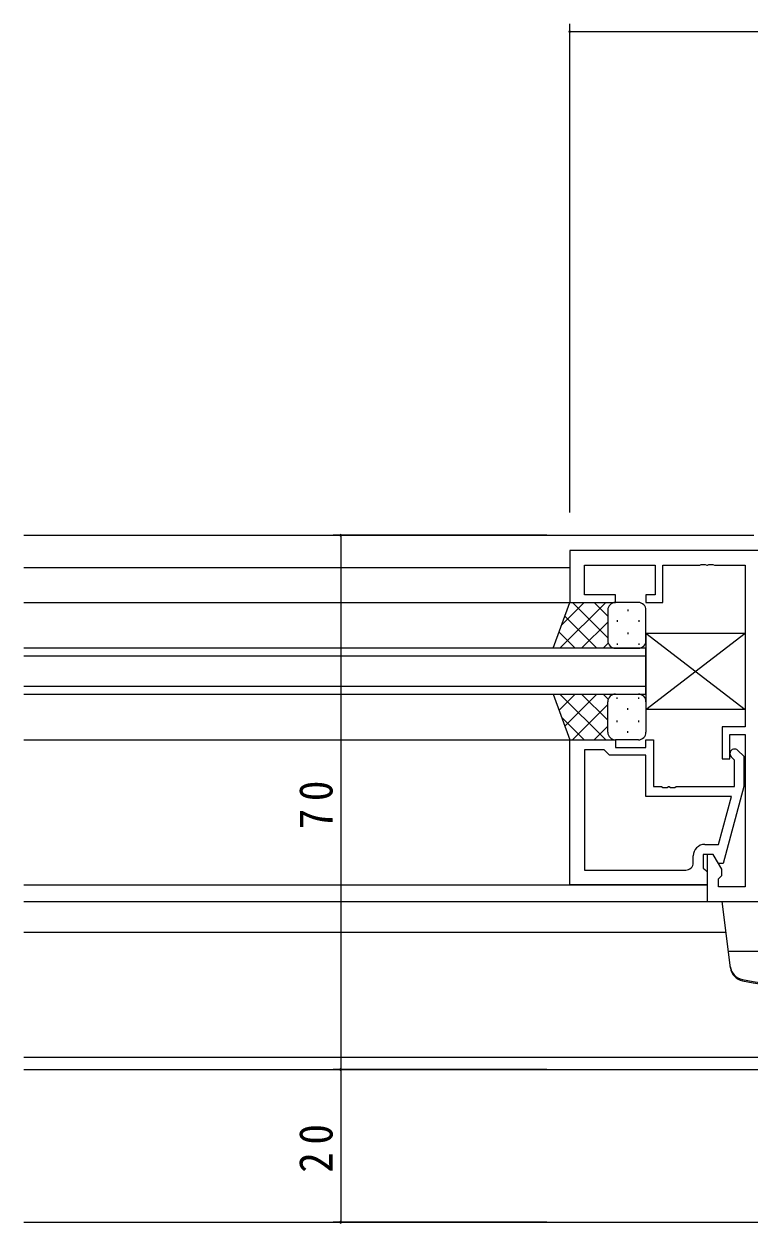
# Model space of a CAD drawing. Units: millimetres on the paper. Extents: x -397 to 397, y -282 to 282.
# Drawn here: x 109.6 to 204.6, y -169.8 to -12.7 of the extents above; entities that cross this region are included whole.
import ezdxf

# ---------------------------------------------------------------- set-up
doc = ezdxf.new("R2010")
doc.units = ezdxf.units.MM
for name, color, linetype, lineweight in [('0-3_YKK_11', 7, 'Continuous', 18), ('0-4_YKK_12', 2, 'Continuous', 18), ('0-5_YKK_13', 4, 'Continuous', 18), ('0-6_YKK_D', 6, 'Continuous', 18)]:
    doc.layers.add(name, color=color, linetype=linetype, lineweight=lineweight)
doc.styles.add('ＭＳ ゴシック', font='')
doc.styles.get('ＭＳ ゴシック').set_extended_font_data('MS Gothic')

msp = doc.modelspace()

# ---------------------------------------------------------------- linework, layer by layer
at = {"layer": '0-3_YKK_11'}
for p, q in [((181.12, -81.7), (181.12, -88.5)), ((251.12, -81.7), (181.12, -81.7)), ((183.05, -83.63), (192.32, -83.63)), ((183.05, -87.5), (183.05, -83.63)), ((192.32, -83.63), (192.32, -87.5)), ((193.32, -83.63), (198.162, -83.63)), ((193.32, -88.5), (193.32, -83.63)), ((198.162, -83.63), (198.345, -83.51)), ((198.345, -83.51), (198.895, -83.51)), ((198.895, -83.51), (199.078, -83.63)), ((199.078, -83.63), (199.162, -83.63)), ((199.162, -83.63), (199.345, -83.51)), ((199.345, -83.51), (199.895, -83.51)), ((199.895, -83.51), (200.078, -83.63)), ((200.078, -83.63), (204.12, -83.63)), ((204.12, -83.63), (204.12, -104.8)), ((187.12, -87.5), (183.05, -87.5)), ((187.12, -88.5), (187.12, -87.5)), ((191.12, -87.5), (191.12, -88.5)), ((192.32, -87.5), (191.12, -87.5)), ((181.12, -88.5), (187.12, -88.5)), ((191.12, -88.5), (193.32, -88.5)), ((201.12, -104.8), (201.12, -109)), ((204.12, -104.8), (201.12, -104.8)), ((181.12, -106.5), (187.12, -106.5)), ((181.12, -125.5), (181.12, -106.5)), ((187.12, -106.5), (187.12, -107.5)), ((191.12, -106.5), (192.12, -106.5)), ((191.12, -107.5), (191.12, -106.5)), ((192.12, -106.5), (192.12, -112.6)), ((202.12, -105.8), (204.12, -105.8)), ((202.12, -109), (202.12, -105.8)), ((204.12, -105.8), (204.12, -125.77)), ((183.05, -107.8), (183.05, -123.57)), ((185.62, -107.8), (183.05, -107.8)), ((183.05, -107.8), (183.05, -123.57)), ((185.82, -108), (185.62, -107.8)), ((186.32, -108.5), (185.82, -108)), ((187.12, -107.5), (191.12, -107.5)), ((203.144, -107.876), (203.92, -108.651)), ((191.12, -108.5), (186.32, -108.5)), ((191.12, -113.9), (191.12, -108.5)), ((201.12, -109), (202.12, -109)), ((202.72, -109.149), (202.296, -108.724)), ((202.72, -112.6), (202.72, -109.149)), ((203.92, -108.651), (203.92, -112.597)), ((192.12, -112.6), (193.162, -112.6)), ((193.162, -112.6), (193.345, -112.72)), ((193.345, -112.72), (193.895, -112.72)), ((193.895, -112.72), (194.078, -112.6)), ((194.078, -112.6), (194.162, -112.6)), ((194.162, -112.6), (194.345, -112.72)), ((194.345, -112.72), (194.895, -112.72)), ((194.895, -112.72), (195.078, -112.6)), ((195.078, -112.6), (202.72, -112.6)), ((203.92, -112.597), (201.213, -122.7)), ((202.328, -113.9), (191.12, -113.9)), ((200.64, -120.2), (202.328, -113.9)), ((198.82, -120.2), (200.64, -120.2)), ((197.32, -122.57), (197.32, -121.7)), ((198.62, -121.5), (198.62, -123.3)), ((199.92, -121.5), (198.62, -121.5)), ((199.12, -121.5), (199.12, -127.7)), ((199.92, -121.5), (199.12, -121.5)), ((200.613, -122.7), (199.92, -121.5)), ((201.05, -123.457), (199.92, -121.5)), ((183.05, -123.57), (196.32, -123.57)), ((198.62, -123.3), (198.82, -123.5)), ((198.82, -123.5), (199.12, -123.8)), ((199.12, -123.8), (199.12, -125.5)), ((201.213, -122.7), (200.613, -122.7)), ((201.05, -124.27), (201.05, -123.457)), ((199.12, -125.5), (181.12, -125.5)), ((200.62, -124.7), (201.05, -124.27)), ((200.62, -125.77), (200.62, -124.7)), ((204.12, -125.77), (200.62, -125.77)), ((199.12, -127.7), (241.62, -127.7))]:
    msp.add_line(p, q, dxfattribs=at)
for centre, radius, start, end in [((202.72, -108.3), 0.6, 44.99999, 225.00001), ((198.82, -121.7), 1.5, 90.00001, 179.99999), ((196.32, -122.57), 1, 270.00001, 359.99999)]:
    msp.add_arc(centre, radius, start, end, dxfattribs=at)
at = {"layer": '0-4_YKK_12'}
for p, q in [((109.62, -79.7), (205.242, -79.7)), ((109.62, -83.9), (181.12, -83.9)), ((109.62, -88.5), (181.5, -88.501)), ((191.121, -94.501), (109.62, -94.501)), ((109.62, -95.501), (191.121, -95.501)), ((191.121, -100.501), (191.121, -94.501)), ((191.121, -99.501), (109.62, -99.501)), ((109.62, -100.501), (191.121, -100.501)), ((109.62, -106.5), (181.12, -106.5)), ((109.62, -125.5), (199.12, -125.5)), ((109.62, -127.7), (199.42, -127.7)), ((109.62, -131.7), (201.609, -131.7)), ((109.62, -148.07), (210.102, -148.07)), ((109.62, -149.7), (210.102, -149.7)), ((109.62, -169.7), (258.12, -169.7))]:
    msp.add_line(p, q, dxfattribs=at)
at = {"layer": '0-5_YKK_13'}
for p, q in [((178.977, -94.501), (181.12, -88.501)), ((185.852, -88.501), (179.852, -94.501)), ((183.023, -88.501), (180.062, -91.461)), ((181.12, -88.501), (187.12, -88.501)), ((186.12, -93.121), (181.5, -88.501)), ((186.12, -90.292), (184.328, -88.501)), ((186.12, -89.501), (186.12, -93.101)), ((190.12, -88.501), (187.12, -88.501)), ((188.756, -89.421), (188.756, -89.621)), ((191.12, -93.501), (191.12, -89.501)), ((184.671, -94.501), (180.475, -90.305)), ((186.12, -91.061), (182.68, -94.501)), ((186.12, -89.901), (186.12, -93.501)), ((187.341, -90.836), (187.341, -91.036)), ((190.171, -90.836), (190.171, -91.036)), ((181.843, -94.501), (179.731, -92.389)), ((188.756, -92.451), (188.756, -92.651)), ((191.12, -92.5), (204.12, -92.5)), ((191.12, -92.5), (191.12, -102.5)), ((191.12, -92.5), (204.12, -102.5)), ((191.12, -102.5), (204.12, -92.5)), ((204.12, -92.5), (204.12, -102.5)), ((186.176, -93.832), (185.508, -94.501)), ((187.341, -93.866), (187.341, -94.066)), ((190.171, -93.866), (190.171, -94.066)), ((187.12, -94.501), (178.977, -94.501)), ((187.12, -94.501), (190.12, -94.501)), ((178.977, -100.501), (187.12, -100.501)), ((178.977, -100.501), (181.12, -106.501)), ((181.843, -100.501), (179.731, -102.612)), ((185.852, -106.501), (179.852, -100.501)), ((184.671, -100.501), (180.475, -104.696)), ((186.12, -103.94), (182.68, -100.501)), ((186.177, -101.169), (185.508, -100.501)), ((187.12, -100.501), (190.12, -100.501)), ((186.12, -101.88), (181.5, -106.501)), ((186.12, -105.101), (186.12, -101.501)), ((186.12, -105.501), (186.12, -101.901)), ((187.341, -101.136), (187.341, -100.936)), ((190.171, -101.136), (190.171, -100.936)), ((191.12, -101.501), (191.12, -105.501)), ((183.023, -106.501), (180.062, -103.54)), ((188.756, -102.551), (188.756, -102.351)), ((204.12, -102.5), (191.12, -102.5)), ((186.12, -104.709), (184.328, -106.501)), ((187.341, -104.166), (187.341, -103.966)), ((190.171, -104.166), (190.171, -103.966)), ((181.12, -106.501), (187.12, -106.501)), ((190.12, -106.501), (187.12, -106.501)), ((188.756, -105.581), (188.756, -105.381)), ((202.181, -136.358), (201.118, -127.7)), ((201.118, -127.7), (229.118, -127.7)), ((201.916, -134.2), (228.32, -134.2))]:
    msp.add_line(p, q, dxfattribs=at)
for centre, radius, start, end in [((187.12, -89.501), 1, 90, 180), ((187.12, -89.501), 1, 90, 180), ((190.12, -89.501), 1, 360, 90), ((187.12, -93.501), 1, 180, 270), ((187.12, -93.501), 1, 180, 270), ((190.12, -93.501), 1, 270, 360), ((187.12, -101.501), 1, 90, 180), ((187.12, -101.501), 1, 90, 180), ((190.12, -101.501), 1, 360, 90), ((187.12, -105.501), 1, 180, 270), ((187.12, -105.501), 1, 180, 270), ((190.12, -105.501), 1, 270, 360), ((204.144, -135.937), 2, 187, 258.65826), ((204.166, -136.115), 2, 187, 258.68116), ((215.118, -81.226), 57.8, 258.65826, 281.34116), ((215.118, -81.4), 57.8, 258.68116, 281.31884)]:
    msp.add_arc(centre, radius, start, end, dxfattribs=at)
at = {"layer": '0-6_YKK_D'}
for p, q in [((181.12, -76.7), (181.12, -12.7)), ((181.12, -13.7), (251.12, -13.7)), ((178.12, -79.7), (150.12, -79.7)), ((151.12, -79.7), (151.12, -149.7)), ((178.12, -149.7), (150.12, -149.7)), ((178.12, -149.7), (150.12, -149.7)), ((151.12, -149.7), (151.12, -169.7)), ((178.12, -169.7), (150.12, -169.7))]:
    msp.add_line(p, q, dxfattribs=at)
for centre, start, end in [((181.12, -13.7), 0, 180), ((181.12, -13.7), 180, 0), ((151.12, -79.7), 90, 270), ((151.12, -79.7), 270, 90), ((151.12, -149.7), 90, 270), ((151.12, -149.7), 90, 270), ((151.12, -149.7), 270, 90), ((151.12, -149.7), 270, 90), ((151.12, -169.7), 90, 270), ((151.12, -169.7), 270, 90)]:
    msp.add_arc(centre, 0.106, start, end, dxfattribs=at)

# ---------------------------------------------------------------- texts
at = {"layer": '0-6_YKK_D', "color": 7, "char_height": 4.399, "attachment_point": 7, "rotation": 90, "style": 'ＭＳ ゴシック'}
for s, insert in [('\\T1.37;\\W0.9;70', (150.12, -118.22)), ('\\T1.37;\\W0.9;20', (150.12, -163.22))]:
    msp.add_mtext(s, dxfattribs=dict(at, insert=insert))

doc.saveas('drawing.dxf')
